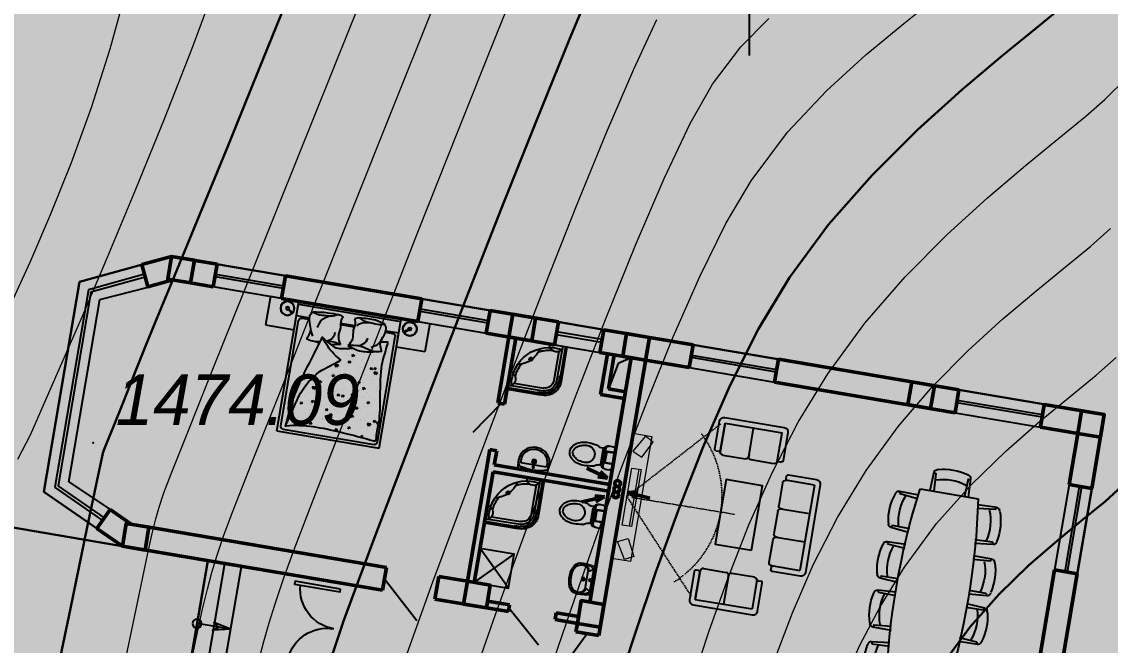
# Model space of a CAD drawing. Header units: millimetres. Extents: x 474337 to 1180020, y 4124662 to 4776603.
# Drawn here: x 761680 to 780549, y 4381805 to 4392623 of the extents above; entities that cross this region are included whole.
import ezdxf

# ---------------------------------------------------------------- set-up
doc = ezdxf.new("R2010")
doc.units = ezdxf.units.MM
doc.header["$PDMODE"] = 32
doc.header["$PDSIZE"] = 0.33
doc.linetypes.add('ACAD_ISO07W100', pattern=[3, 0, -3])
for name, color, linetype in [('(001) Сетка', 92, 'Continuous'), ('(004) Точки рельефа', 7, 'Continuous'), ('(031) Горизонтали', 42, 'Continuous'), ('STENI', 7, 'Continuous')]:
    doc.layers.add(name, color=color, linetype=linetype)
doc.layers.add('(032) Горизонтали утолщенные', color=32, linetype='Continuous', lineweight=30)
doc.styles.add('D-431', font='')
doc.styles.get('D-431').set_extended_font_data('D431', italic=True)

# ---------------------------------------------------------------- blocks, each defined once
blk = doc.blocks.new('Setka')
at = {"layer": '(001) Сетка'}
for p, q in [((0, 1.5), (0, -1.5)), ((-1.5, 0), (1.5, 0))]:
    blk.add_line(p, q, dxfattribs=at)
blk = doc.blocks.new('FJGHJ')
at = {"linetype": 'ByBlock'}
for p, q in [((-325939, -483028), (-325962, -483035)), ((-325422, -483012), (-325399, -483018)), ((-325078, -483012), (-325101, -483018)), ((-324560, -483028), (-324538, -483035)), ((-326898, -483154), (-326889, -483489)), ((-326860, -483168), (-326897, -483171)), ((-326839, -483092), (-326861, -483100)), ((-326859, -483169), (-326823, -483482)), ((-326323, -483056), (-326299, -483061)), ((-326292, -483130), (-326285, -483434)), ((-326291, -483128), (-326254, -483126)), ((-326256, -483109), (-326219, -483429)), ((-326000, -483088), (-326005, -483415)), ((-325964, -483103), (-326001, -483104)), ((-325962, -483104), (-325939, -483411)), ((-325395, -483087), (-325399, -483387)), ((-325393, -483086), (-325356, -483085)), ((-325357, -483068), (-325334, -483385)), ((-325143, -483068), (-325166, -483385)), ((-325107, -483086), (-325144, -483085)), ((-325105, -483087), (-325101, -483387)), ((-324538, -483104), (-324561, -483411)), ((-324536, -483103), (-324499, -483104)), ((-324499, -483088), (-324495, -483415)), ((-324244, -483109), (-324281, -483429)), ((-324209, -483128), (-324246, -483126)), ((-324208, -483130), (-324215, -483434)), ((-324177, -483056), (-324201, -483061)), ((-323641, -483169), (-323677, -483482)), ((-323661, -483092), (-323639, -483100)), ((-323640, -483168), (-323603, -483171)), ((-323602, -483154), (-323611, -483489)), ((-326994, -483500), (-326994, -484519)), ((-323506, -483500), (-323506, -484519)), ((-327378, -483751), (-327371, -483728)), ((-327320, -483688), (-326994, -483673)), ((-327303, -483724), (-327303, -483687)), ((-327302, -483726), (-326994, -483739)), ((-323280, -483688), (-323506, -483673)), ((-323298, -483726), (-323506, -483739)), ((-323297, -483724), (-323297, -483687)), ((-323222, -483751), (-323229, -483728)), ((-327378, -484268), (-327371, -484291)), ((-327320, -484331), (-326994, -484346)), ((-327303, -484295), (-327303, -484328)), ((-327302, -484293), (-326994, -484280)), ((-323298, -484293), (-323506, -484280)), ((-323280, -484331), (-323506, -484346)), ((-323297, -484295), (-323297, -484328)), ((-323222, -484268), (-323229, -484291)), ((-326898, -484865), (-326889, -484530)), ((-326859, -484850), (-326823, -484537)), ((-323641, -484850), (-323677, -484537)), ((-323602, -484865), (-323611, -484530)), ((-326292, -484889), (-326285, -484585)), ((-326256, -484910), (-326219, -484590)), ((-326000, -484931), (-326005, -484604)), ((-325962, -484914), (-325939, -484608)), ((-325395, -484932), (-325399, -484632)), ((-325357, -484951), (-325334, -484634)), ((-325143, -484951), (-325166, -484634)), ((-325105, -484932), (-325101, -484632)), ((-324538, -484914), (-324561, -484608)), ((-324499, -484931), (-324495, -484604)), ((-324244, -484910), (-324281, -484590)), ((-324208, -484889), (-324215, -484585)), ((-326860, -484851), (-326897, -484848)), ((-326839, -484927), (-326861, -484919)), ((-326291, -484891), (-326254, -484893)), ((-325964, -484916), (-326002, -484915)), ((-324536, -484916), (-324499, -484915)), ((-324209, -484891), (-324246, -484893)), ((-323661, -484927), (-323639, -484919)), ((-323640, -484851), (-323601, -484848)), ((-326323, -484963), (-326299, -484958)), ((-325939, -484991), (-325962, -484984)), ((-325422, -485007), (-325399, -485001)), ((-325393, -484933), (-325356, -484934)), ((-325107, -484933), (-325144, -484934)), ((-325078, -485007), (-325101, -485001)), ((-324560, -484991), (-324538, -484984)), ((-324177, -484963), (-324201, -484958))]:
    blk.add_line(p, q, dxfattribs=at)
for centre, radius, start, end in [((-326516, -484003), 967, 78.4646, 109.5151), ((-325945, -483088), 55.9, 108.1498, 179.1895), ((-325653, -483951), 967, 76.2046, 107.2551), ((-325413, -483072), 55.9, 4.2702, 75.3099), ((-325087, -483072), 55.9, 104.6901, 175.7298), ((-324847, -483951), 967, 72.7449, 103.7954), ((-324555, -483088), 55.9, 0.8105, 71.8502), ((-323984, -484003), 967, 70.4849, 101.5354), ((-326842, -483152), 55.9, 110.4098, 181.4495), ((-326860, -483169), 1.4, 6.5302, 93.9898), ((-326513, -484053), 841, 75.5711, 112.4086), ((-326311, -483115), 55.9, 6.5302, 77.5699), ((-326291, -483130), 1.4, 93.9898, 181.4495), ((-325963, -483105), 1.4, 4.2702, 91.7299), ((-325651, -484001), 841, 73.3111, 110.1486), ((-325393, -483087), 1.4, 91.7299, 179.1895), ((-325107, -483087), 1.4, 0.8105, 88.2701), ((-324849, -484001), 841, 69.8514, 106.6889), ((-324536, -483105), 1.4, 88.2701, 175.7298), ((-324189, -483115), 55.9, 102.4301, 173.4698), ((-324209, -483130), 1.4, 358.5505, 86.0102), ((-323987, -484053), 841, 67.5914, 104.4289), ((-323640, -483169), 1.4, 86.0102, 173.4698), ((-323658, -483152), 55.9, 358.5505, 69.5902), ((-325250, -495910), 12532, 82.0013, 97.9987), ((-325250, -495910), 12532, 82.0013, 97.9987), ((-326446, -484009), 967, 164.4748, 195.5252), ((-327317, -483744), 55.9, 92.5404, 163.5801), ((-327302, -483724), 1.4, 180, 267.4596), ((-326396, -484009), 841, 161.5812, 198.4188), ((-324204, -484009), 841, 341.5812, 18.4188), ((-323298, -483724), 1.4, 272.5404, 0), ((-323283, -483744), 55.9, 16.4199, 87.4596), ((-324154, -484009), 967, 344.4748, 15.5252), ((-327317, -484275), 55.9, 196.4199, 267.4596), ((-327302, -484295), 1.4, 92.5404, 180), ((-323298, -484295), 1.4, 0, 87.4596), ((-323283, -484275), 55.9, 272.5404, 343.5801), ((-325250, -472109), 12532, 262.0013, 277.9987), ((-326842, -484866), 55.9, 178.5505, 249.5902), ((-326860, -484849), 1.4, 266.0102, 353.4698), ((-326516, -484016), 967, 250.4849, 281.5354), ((-326513, -483966), 841, 247.5914, 284.4289), ((-326311, -484903), 55.9, 282.4301, 353.4698), ((-326291, -484889), 1.4, 178.5505, 266.0102), ((-325963, -484914), 1.4, 268.2701, 355.7298), ((-325651, -484018), 841, 249.8514, 286.6889), ((-324849, -484018), 841, 253.3111, 290.1486), ((-324536, -484914), 1.4, 184.2702, 271.7299), ((-324189, -484903), 55.9, 186.5302, 257.5699), ((-324209, -484889), 1.4, 273.9898, 1.4495), ((-323987, -483966), 841, 255.5711, 292.4086), ((-323984, -484016), 967, 258.4646, 289.5151), ((-323640, -484849), 1.4, 186.5302, 273.9898), ((-323658, -484866), 55.9, 290.4098, 1.4495), ((-325945, -484931), 55.9, 180.8105, 251.8502), ((-325662, -484068), 967, 252.7449, 283.7954), ((-325413, -484947), 55.9, 284.6901, 355.7298), ((-325393, -484932), 1.4, 180.8105, 268.2701), ((-325087, -484947), 55.9, 184.2702, 255.3099), ((-325107, -484932), 1.4, 271.7299, 359.1895), ((-324847, -484068), 967, 256.2046, 287.2551), ((-324555, -484931), 55.9, 288.1498, 359.1895)]:
    blk.add_arc(centre, radius, start, end, dxfattribs=at)
blk = doc.blocks.new('Ðàêîâèíà')
for p, q in [((0.89, 10.75), (0.75, 9.06)), ((6, 10.75), (0.89, 10.75)), ((5.69, 9.63), (1.2, 9.63)), ((3.6, 10), (3.3, 10)), ((3.45, 10.75), (3.45, 10.53)), ((3.45, 10.15), (3.45, 9.85)), ((3.45, 9.44), (3.45, 8.69)), ((6, 10.75), (6.15, 9.06)), ((3.82, 9.06), (3.07, 9.06)), ((3.45, 6.77), (3.45, 6.55))]:
    blk.add_line(p, q)
for centre, radius in [((3.45, 9.06), 0.375), ((3.45, 10), 0.15), ((3.45, 9.06), 0.225)]:
    blk.add_circle(centre, radius)
for centre, radius, start, end in [((1.57, 9.55), 0.75, 104.142, 162.4105), ((3.45, 2.11), 8.42, 75.858, 104.142), ((5.32, 9.55), 0.75, 17.5895, 75.858)]:
    blk.add_arc(centre, radius, start, end)
at = {"extrusion": (0, 0, -1)}
for major_axis, ratio, start_param, end_param in [((-2.7, 0), 0.930556, 2.854727, 6.570051), ((-2.32, 0), 0.919354, 2.875298, 6.54948)]:
    blk.add_ellipse((3.45, 9.06), major_axis=major_axis, ratio=ratio, start_param=start_param, end_param=end_param, dxfattribs=at)
blk = doc.blocks.new('UM')
at = {"xscale": -1, "rotation": 270}
blk.add_blockref('Ðàêîâèíà', (517.48, 444.59), dxfattribs=at)
blk = doc.blocks.new('Rrovat_TOP_1')
for p, q in [((900, 0), (-900, 0)), ((900, -2280), (900, 0)), ((-900, -2280), (-900, 0)), ((900, -50), (-900, -50)), ((-674, -250), (-900, -250)), ((-850, -2180), (-850, -327)), ((-670, -277), (-800, -277)), ((125, -250), (-125, -250)), ((121, -277), (-121, -277)), ((800, -277), (670, -277)), ((900, -250), (674, -250)), ((850, -2180), (850, -327)), ((-696, -638), (-696, -638)), ((-494, -709), (-494, -709)), ((-403, -687), (-403, -687)), ((-258, -724), (-258, -724)), ((-66, -731), (-66, -731)), ((23, -737), (23, -737)), ((132, -733), (132, -733)), ((-668, -762), (-668, -762)), ((-651, -917), (-651, -917)), ((-617, -926), (-579, -923)), ((-617, -926), (-597, -949)), ((-608, -779), (-608, -779)), ((-597, -949), (-579, -923)), ((-576, -875), (-576, -875)), ((-546, -929), (-512, -944)), ((-546, -929), (-541, -959)), ((-527, -802), (-527, -802)), ((-512, -838), (-512, -838)), ((-370, -788), (-370, -788)), ((-340, -827), (-340, -827)), ((-199, -756), (-164, -771)), ((-199, -756), (-193, -785)), ((-193, -785), (-164, -771)), ((-190, -846), (-190, -846)), ((-161, -886), (-123, -883)), ((-161, -886), (-142, -910)), ((-142, -910), (-123, -883)), ((-104, -780), (-104, -780)), ((-75, -924), (-75, -924)), ((105, -762), (105, -762)), ((-648, -993), (-591, -992)), ((-648, -993), (-621, -1030)), ((-621, -1030), (-591, -992)), ((-597, -1042), (-597, -1042)), ((-556, -1119), (-556, -1119)), ((-541, -959), (-512, -944)), ((-484, -962), (-484, -962)), ((-437, -1077), (-437, -1077)), ((-363, -953), (-363, -953)), ((-328, -1038), (-328, -1038)), ((-319, -1072), (-319, -1072)), ((-314, -961), (-314, -961)), ((-129, -1115), (-94, -1130)), ((-129, -1115), (-123, -1144)), ((-124, -962), (-124, -962)), ((-123, -1144), (-94, -1130)), ((-117, -1126), (-117, -1126)), ((-104, -1120), (-104, -1120)), ((-83, -1024), (-83, -1024)), ((19, -1102), (19, -1102)), ((20, -1005), (20, -1005)), ((38, -979), (95, -978)), ((38, -979), (65, -1016)), ((65, -1016), (95, -978)), ((109, -1124), (109, -1124)), ((-690, -1244), (-690, -1244)), ((-685, -1307), (-685, -1307)), ((-582, -1149), (-582, -1149)), ((-561, -1192), (-561, -1192)), ((-477, -1288), (-442, -1303)), ((-477, -1288), (-471, -1318)), ((-471, -1318), (-442, -1303)), ((-454, -1197), (-454, -1197)), ((-382, -1206), (-344, -1203)), ((-382, -1206), (-362, -1230)), ((-362, -1230), (-344, -1203)), ((-351, -1216), (-351, -1216)), ((-301, -1162), (-301, -1162)), ((-300, -1315), (-300, -1315)), ((-228, -1236), (-228, -1236)), ((-218, -1150), (-218, -1150)), ((-145, -1238), (-145, -1238)), ((-64, -1268), (-64, -1268)), ((74, -1166), (112, -1163)), ((74, -1166), (93, -1190)), ((93, -1190), (112, -1163)), ((101, -1279), (101, -1279)), ((121, -1135), (121, -1135)), ((128, -1300), (128, -1300)), ((172, -1221), (172, -1221)), ((225, -1164), (225, -1164)), ((289, -1301), (324, -1316)), ((289, -1301), (295, -1330)), ((295, -1330), (324, -1316)), ((366, -1309), (366, -1309)), ((-652, -1462), (-652, -1462)), ((-580, -1415), (-580, -1415)), ((-536, -1362), (-536, -1362)), ((-476, -1466), (-476, -1466)), ((-399, -1349), (-399, -1349)), ((-352, -1351), (-352, -1351)), ((-324, -1436), (-267, -1435)), ((-324, -1436), (-297, -1473)), ((-297, -1473), (-267, -1435)), ((-147, -1486), (-109, -1483)), ((-147, -1486), (-127, -1510)), ((-147, -1509), (-147, -1509)), ((-127, -1510), (-109, -1483)), ((-117, -1362), (-117, -1362)), ((-106, -1389), (-106, -1389)), ((-59, -1474), (-24, -1489)), ((-59, -1474), (-53, -1504)), ((-53, -1504), (-24, -1489)), ((-23, -1394), (-23, -1394)), ((39, -1437), (39, -1437)), ((193, -1465), (193, -1465)), ((293, -1324), (293, -1324)), ((309, -1447), (347, -1443)), ((309, -1447), (329, -1470)), ((314, -1439), (314, -1439)), ((328, -1470), (347, -1443)), ((361, -1422), (419, -1421)), ((361, -1422), (388, -1459)), ((374, -1474), (374, -1474)), ((388, -1459), (419, -1421)), ((429, -1418), (429, -1418)), ((438, -1323), (438, -1323)), ((531, -1496), (531, -1496)), ((-752, -1653), (-752, -1653)), ((-724, -1697), (-724, -1697)), ((-625, -1586), (-625, -1586)), ((-602, -1526), (-564, -1523)), ((-602, -1526), (-582, -1550)), ((-600, -1581), (-600, -1581)), ((-582, -1550), (-564, -1523)), ((-573, -1580), (-573, -1580)), ((-516, -1606), (-516, -1606)), ((-469, -1662), (-469, -1662)), ((-414, -1684), (-414, -1684)), ((-407, -1647), (-372, -1662)), ((-407, -1647), (-401, -1677)), ((-401, -1677), (-372, -1662)), ((-335, -1589), (-335, -1589)), ((-279, -1559), (-279, -1559)), ((-271, -1625), (-271, -1625)), ((-215, -1549), (-215, -1549)), ((-178, -1637), (-178, -1637)), ((-43, -1512), (-43, -1512)), ((59, -1590), (59, -1590)), ((66, -1669), (66, -1669)), ((67, -1561), (67, -1561)), ((140, -1563), (140, -1563)), ((190, -1554), (190, -1554)), ((223, -1637), (223, -1637)), ((295, -1543), (295, -1543)), ((359, -1660), (394, -1675)), ((359, -1660), (365, -1689)), ((365, -1689), (394, -1675)), ((449, -1661), (449, -1661)), ((476, -1524), (476, -1524)), ((524, -1598), (524, -1598)), ((619, -1647), (619, -1647)), ((-814, -1857), (-803, -1870)), ((-813, -1846), (-784, -1843)), ((-803, -1870), (-784, -1843)), ((-755, -1820), (-720, -1835)), ((-755, -1820), (-749, -1850)), ((-749, -1850), (-720, -1835)), ((-723, -1773), (-723, -1773)), ((-650, -1732), (-650, -1732)), ((-562, -1843), (-562, -1843)), ((-519, -1855), (-519, -1855)), ((-496, -1850), (-496, -1850)), ((-441, -1786), (-441, -1786)), ((-395, -1740), (-395, -1740)), ((-367, -1807), (-329, -1803)), ((-367, -1807), (-347, -1830)), ((-347, -1830), (-329, -1803)), ((-328, -1754), (-328, -1754)), ((-285, -1862), (-285, -1862)), ((-260, -1803), (-260, -1803)), ((-89, -1762), (-89, -1762)), ((-58, -1784), (-58, -1784)), ((-31, -1748), (-31, -1748)), ((-24, -1755), (-24, -1755)), ((0, -1879), (57, -1878)), ((0, -1879), (27, -1916)), ((11, -1833), (46, -1848)), ((11, -1833), (17, -1863)), ((17, -1863), (46, -1848)), ((27, -1916), (57, -1878)), ((89, -1767), (127, -1763)), ((89, -1767), (108, -1790)), ((108, -1790), (126, -1763)), ((213, -1708), (213, -1708)), ((250, -1761), (250, -1761)), ((276, -1828), (276, -1828)), ((385, -1736), (385, -1736)), ((400, -1713), (400, -1713)), ((406, -1837), (406, -1837)), ((544, -1727), (582, -1724)), ((544, -1727), (564, -1750)), ((564, -1750), (582, -1723)), ((604, -1871), (604, -1871)), ((685, -1865), (689, -1865)), ((685, -1865), (691, -1873)), ((-791, -2043), (-791, -2043)), ((-732, -1897), (-732, -1897)), ((-686, -1893), (-629, -1892)), ((-686, -1893), (-659, -1930)), ((-659, -1930), (-629, -1892)), ((-643, -1970), (-643, -1970)), ((-539, -1973), (-539, -1973)), ((-337, -2006), (-302, -2021)), ((-337, -2006), (-331, -2036)), ((-331, -2036), (-302, -2021)), ((-316, -2017), (-316, -2017)), ((-306, -2015), (-306, -2015)), ((-257, -1986), (-257, -1986)), ((-239, -2047), (-239, -2047)), ((-182, -1899), (-182, -1899)), ((-101, -2062), (-101, -2062)), ((-82, -1927), (-82, -1927)), ((-3, -1999), (-3, -1999)), ((28, -2059), (28, -2059)), ((152, -1943), (152, -1943)), ((152, -1948), (152, -1948)), ((156, -1936), (156, -1936)), ((233, -1952), (233, -1952)), ((324, -2047), (362, -2044)), ((324, -2047), (343, -2070)), ((335, -2030), (335, -2030)), ((343, -2070), (362, -2044)), ((429, -2019), (463, -2034)), ((429, -2019), (434, -2049)), ((434, -1961), (434, -1961)), ((434, -2049), (463, -2034)), ((469, -1905), (469, -1905)), ((480, -1987), (480, -1987)), ((571, -1983), (571, -1983)), ((590, -2037), (590, -2037)), ((631, -1910), (631, -1910)), ((800, -2230), (-800, -2230)), ((-792, -2087), (-792, -2087)), ((-767, -2085), (-767, -2085)), ((-712, -2141), (-712, -2141)), ((-587, -2127), (-549, -2123)), ((-587, -2127), (-568, -2150)), ((-568, -2150), (-549, -2123)), ((-475, -2094), (-475, -2094)), ((-430, -2130), (-430, -2130)), ((-132, -2087), (-94, -2083)), ((-132, -2087), (-112, -2110)), ((-112, -2110), (-94, -2083)), ((99, -2078), (99, -2078)), ((163, -2101), (163, -2101)), ((356, -2102), (356, -2102)), ((401, -2109), (401, -2109)), ((725, -2101), (725, -2101)), ((900, -2280), (-900, -2280))]:
    blk.add_line(p, q)
for centre, radius, start, end in [((-352, -410), 250, 40.1552, 91.8905), ((239, -413), 267, 4.1611, 82.3438), ((-800, -327), 50, 90, 180), ((800, -327), 50, 0, 90), ((-362, -324), 276, 196.1016, 246.9049), ((-201, -415), 178, 185.3037, 272.1083), ((349, -449), 153, 172.3063, 256.9792), ((239, -328), 393, 324.7782, 346.1183), ((-800, -2180), 50, 180, 270), ((800, -2180), 50, 270, 0)]:
    blk.add_arc(centre, radius, start, end)
for points in [[(-664, -615), (-615, -498), (-638, -368), (-672, -218), (-633, -140)], [(-633, -140), (-463, -101), (-192, -111)], [(-633, -140), (-545, -166), (-395, -161), (-250, -140), (-188, -110), (-100, -140)], [(-100, -140), (-124, -197), (-113, -334), (-124, -488), (-67, -615)], [(100, -140), (124, -197), (113, -334), (124, -488), (67, -615)], [(633, -140), (545, -166), (395, -161), (250, -140), (188, -110), (100, -140)], [(633, -140), (376, -110), (175, -109)], [(664, -615), (615, -498), (638, -368), (672, -218), (633, -140)], [(397, -539), (509, -901), (721, -1709), (768, -2165)], [(-664, -615), (-558, -638), (-269, -592), (-67, -615)], [(-67, -615), (-281, -669), (-545, -639)]]:
    blk.add_spline(points, degree=3)
for points, knots in [([(-615, -459), (-646, -450), (-685, -441), (-739, -435), (-719, -648), (-669, -891), (-776, -1446), (-825, -1838), (-805, -2042), (-817, -2172), (-795, -2174), (-786, -2175)], [3985.05903, 3985.05903, 3985.05903, 3985.05903, 4080.88352, 4095.097586, 4129.948642, 4553.773643, 5047.299708, 5447.379817, 5706.978712, 5742.134282, 5766.267478, 5766.267478, 5766.267478, 5766.267478]), ([(-786, -2175), (-595, -2155), (-155, -2108), (473, -2088), (773, -2175), (707, -1976), (640, -1553), (321, -1066), (198, -1046), (16, -881), (159, -798), (265, -707), (346, -611), (402, -537), (176, -699), (51, -691), (-88, -664), (-158, -644)], [5766.267478, 5766.267478, 5766.267478, 5766.267478, 6326.544882, 7063.125625, 7075.853468, 7104.137891, 7482.255608, 7822.118426, 8365.070605, 8376.683952, 8384.467459, 8620.875161, 8806.816714, 8824.217175, 8839.174614, 9041.086843, 9254.378307, 9254.378307, 9254.378307, 9254.378307]), ([(314, -598), (299, -595), (217, -584), (134, -601), (67, -615)], [355.798164, 355.798164, 355.798164, 355.798164, 402.016842, 604.685285, 604.685285, 604.685285, 604.685285]), ([(664, -615), (629, -625), (549, -648), (468, -633), (422, -622)], [0, 0, 0, 0, 109.214696, 246.634525, 246.634525, 246.634525, 246.634525])]:
    blk.add_open_spline(points, degree=3, knots=knots)
for points in [[(67, -615), (121, -628), (174, -641), (228, -649)], [(431, -651), (471, -648), (510, -643), (549, -639)]]:
    blk.add_open_spline(points, degree=3)
blk = doc.blocks.new('rererer')
for p, q in [((94227, 365712), (94227, 366212)), ((94227, 366212), (94727, 366212)), ((94727, 366212), (94727, 365712)), ((94393, 365872), (94441, 365782)), ((94461, 365797), (94393, 365872)), ((94727, 365712), (94227, 365712))]:
    blk.add_line(p, q)
for radius in [123, 117, 27, 21.3, 10]:
    blk.add_circle((94378, 365888), radius)
blk = doc.blocks.new('UM_8')
for p, q in [((244, 0), (-244, 0)), ((-182, -45), (-146, -110)), ((175, -30), (-175, -30)), ((142, -120), (-132, -120)), ((35, -180), (-35, -180)), ((27, -61), (-27, -61)), ((0, -88), (0, -34)), ((0, -145), (0, -215)), ((182, -45), (146, -110))]:
    blk.add_line(p, q)
for centre, radius in [((0, -180), 27), ((0, -61), 17), ((0, -180), 17)]:
    blk.add_circle(centre, radius)
for centre, radius, start, end in [((-244, 0), 0.5, 90, 167.3206), ((244, 0), 0.5, 12.6794, 90), ((894, -257), 1167, 167.3206, 178.6525), ((68, -206), 330, 154.5977, 180.3349), ((-104, -233), 138, 141.0504, 245.2718), ((-175, -90), 60, 90, 154.5977), ((-104, -233), 148, 141.0504, 147.7493), ((-139, -232), 123, 98.7111, 129.9424), ((-139, -232), 113, 86.1548, 129.9424), ((139, -232), 113, 50.0576, 93.8452), ((139, -232), 123, 50.0576, 81.2889), ((104, -233), 138, 294.7282, 38.9496), ((175, -90), 60, 25.4023, 90), ((104, -233), 148, 32.2507, 38.9496), ((-68, -206), 330, 359.6651, 25.4023), ((-894, -257), 1167, 1.3475, 12.6794), ((-104, -234), 169, 178.312, 234.1043), ((-273, -229), 0.5, 358.312, 358.6525), ((-27, -71), 347, 239.6448, 267.5368), ((-27, -71), 317, 244.8898, 267.5368), ((27, -71), 317, 272.4632, 300.3552), ((27, -71), 347, 272.4632, 300.3552), ((104, -234), 169, 305.8957, 1.688), ((273, -229), 0.5, 181.3475, 181.688), ((0, 80), 500, 265.1692, 274.8308), ((0, 80), 470, 265.1692, 274.8308)]:
    blk.add_arc(centre, radius, start, end)
blk = doc.blocks.new('Kabina_90x90')
for p, q in [((0, 0), (0, 900)), ((0, 900), (587, 900)), ((0, 871), (622, 868)), ((52, 831), (0, 831)), ((61, 823), (621, 820)), ((103, 775), (621, 772)), ((524, 870), (524, 857)), ((524, 857), (622, 857)), ((61, 602), (0, 602)), ((775, 103), (774, 615)), ((823, 61), (822, 615)), ((859, 524), (858, 615)), ((871, 0), (870, 615)), ((900, 0), (900, 576)), ((870, 524), (859, 524)), ((289, 317), (333, 317)), ((317, 344), (317, 333)), ((317, 289), (317, 333)), ((344, 317), (333, 317)), ((0, 0), (900, 0)), ((602, 61), (602, 0)), ((831, 52), (831, 0))]:
    blk.add_line(p, q)
for radius in [1.53638e-11, 1.71773e-11]:
    blk.add_circle((317, 317), radius)
for centre, radius, start, end in [((710, 710), 658, 170.1218, 279.8874), ((54, 825), 6.99, 343.4397, 108.6657), ((-1, 717), 119, 299.8002, 59.0743), ((613, 612), 289, 352.7951, 95.3452), ((614, 613), 159, 359.7202, 88.3907), ((614, 613), 207, 359.7202, 88.3907), ((614, 613), 244, 359.7202, 88.3907), ((614, 613), 255, 359.7202, 88.3907), ((710, 710), 610, 184.9964, 207.5101), ((0, 0), 460, 13.3198, 76.6788), ((317, 317), 27.7, 111.1867, 338.8133), ((317, 317), 16.8, 90.9418, 359.0582), ((317, 317), 27.7, 338.8133, 111.1867), ((317, 317), 16.8, 359.0582, 90.9418), ((710, 710), 610, 242.4884, 264.9996), ((717, -1), 119, 30.9257, 150.1998), ((825, 54), 6.99, 341.3343, 106.5603)]:
    blk.add_arc(centre, radius, start, end)
blk = doc.blocks.new('101')
for p, q in [((520, 0), (-520, 0)), ((-600, -80), (-600, -570)), ((500, -100), (-500, -100)), ((-500, -570), (-500, -100)), ((0, -570), (0, -100)), ((500, -100), (500, -570)), ((500, -570), (500, -100)), ((600, -570), (600, -80)), ((-530, -600), (-570, -600)), ((-500, -600), (-500, -570)), ((-450, -650), (-50, -650)), ((0, -570), (0, -600)), ((0, -600), (0, -570)), ((0, -570), (0, -600)), ((450, -650), (50, -650)), ((500, -570), (500, -600)), ((500, -570), (500, -600)), ((500, -600), (500, -570)), ((500, -570), (500, -600)), ((500, -570), (500, -600)), ((500, -600), (500, -570)), ((500, -570), (500, -600)), ((530, -600), (570, -600))]:
    blk.add_line(p, q)
for centre, radius, start, end in [((-520, -80), 80, 90, 180), ((520, -80), 80, 0, 90), ((-570, -570), 30, 180, 270), ((-530, -570), 30, 270, 0), ((-450, -600), 50, 180, 270), ((-50, -600), 50, 270, 0), ((50, -600), 50, 180, 270), ((450, -600), 50, 270, 0), ((530, -570), 30, 180, 270), ((570, -570), 30, 270, 0)]:
    blk.add_arc(centre, radius, start, end)
blk = doc.blocks.new('Divan_TOP_8')
for p, q in [((770, 0), (-770, 0)), ((-850, -80), (-850, -570)), ((750, -100), (-750, -100)), ((-750, -570), (-750, -100)), ((-250, -570), (-250, -100)), ((250, -570), (250, -100)), ((750, -100), (750, -570)), ((850, -570), (850, -80)), ((-780, -600), (-820, -600)), ((-750, -600), (-750, -570)), ((-700, -650), (-300, -650)), ((-250, -570), (-250, -600)), ((-250, -600), (-250, -570)), ((-250, -570), (-250, -600)), ((200, -650), (-200, -650)), ((250, -570), (250, -600)), ((250, -600), (250, -570)), ((250, -570), (250, -600)), ((250, -570), (250, -600)), ((250, -600), (250, -570)), ((250, -570), (250, -600)), ((700, -650), (300, -650)), ((750, -570), (750, -600)), ((780, -600), (820, -600))]:
    blk.add_line(p, q)
for centre, radius, start, end in [((-770, -80), 80, 90, 180), ((770, -80), 80, 0, 90), ((-820, -570), 30, 180, 270), ((-780, -570), 30, 270, 0), ((-700, -600), 50, 180, 270), ((-300, -600), 50, 270, 0), ((-200, -600), 50, 180, 270), ((200, -600), 50, 270, 0), ((300, -600), 50, 180, 270), ((700, -600), 50, 270, 0), ((780, -570), 30, 180, 270), ((820, -570), 30, 270, 0)]:
    blk.add_arc(centre, radius, start, end)
blk = doc.blocks.new('fjfj')
at = {"color": 0, "linetype": 'ACAD_ISO07W100', "lineweight": 13, "ltscale": 10}
for p, q in [((-79, -2), (-1486, 1534)), ((-179, -2), (-1985, -12)), ((-79, -2), (-1486, -1537))]:
    blk.add_line(p, q, dxfattribs=at)
at = {"color": 0, "linetype": 'ByBlock', "lineweight": 13}
for points in [[(-219, 1086), (-48, 796), (-221, 716), (-372, 1006)], [(0, 1101), (0, -1101), (-331, -1101), (-331, 1101)], [(-79, 500), (-79, -503), (-247, -503), (-247, 500)], [(-210, 500), (-210, -503), (-247, -503), (-247, 500)], [(-219, -1086), (-48, -796), (-221, -716), (-372, -1006)]]:
    blk.add_lwpolyline(points, close=True, dxfattribs=at)
at = {"color": 0, "linetype": 'ACAD_ISO07W100', "lineweight": 13, "ltscale": 10}
blk.add_arc((52, -2), 1776, 132.0748, 227.9252, dxfattribs=at)
blk = doc.blocks.new('Óíèòàç')
at = {"color": 7}
for p, q in [((-0.86, 3.43), (-0.6, 2.99)), ((2.55, 1.91), (-0.49, 1.91)), ((-0.48, 2.02), (-0.48, 2.53)), ((2.26, 2.12), (-0.2, 2.12)), ((2.54, 2.02), (2.54, 2.53)), ((2.92, 3.43), (2.66, 2.99)), ((-1, 1.29), (-1, 0.46)), ((2.6, 1.75), (-0.54, 1.75)), ((2.6, 1.66), (-0.54, 1.66)), ((0, 0), (0, 1.3)), ((0.06, 0.16), (0.06, 1.3)), ((0.11, 0.22), (0.11, 1.3)), ((1.83, 1.53), (0.23, 1.53)), ((1.83, 1.47), (0.23, 1.47)), ((1.83, 1.41), (0.23, 1.41)), ((1.95, 0.22), (1.95, 1.3)), ((2, 0.16), (2, 1.3)), ((2.06, 0), (2.06, 1.3)), ((3.06, 1.29), (3.06, 0.46))]:
    blk.add_line(p, q, dxfattribs=at)
blk.add_line((-0.54, 0), (2.6, 0))
for points in [[(3.06, 4.92, 0.071629), (2.9, 6.06, 0.083035), (2.47, 6.95, 0.106719), (1.77, 7.59, 0.132804), (1.03, 7.78, 0.132804)], [(1.03, 7.24, 0.132804), (0.57, 7.12, 0.106719), (0.04, 6.63, 0.083035), (-0.32, 5.9, 0.071629), (-0.46, 4.92, 0.071629)], [(2.52, 4.92, 0.071629), (2.38, 5.9, 0.083035), (2.02, 6.63, 0.106719), (1.49, 7.12, 0.132804), (1.03, 7.24, 0.132804)]]:
    blk.add_lwpolyline(points, format="xyb", dxfattribs=at)
for centre, radius, start, end in [((1.42, 5.65), 2.24, 120.2593, 144.6252), ((1.03, 6.32), 1.47, 90, 120.2593), ((3.02, 4.92), 4.02, 163.6118, 180), ((2.04, 5.21), 3, 144.6252, 163.6118), ((8.02, 5.05), 9.02, 180.7773, 190.282), ((1.03, 4.92), 1.49, 180, 0), ((-5.96, 5.05), 9.02, 349.718, 359.2227), ((-0.49, 1.45), 0.458, 90, 180), ((-1.39, 2.53), 0.916, 0, 29.8137), ((-0.2, 1.66), 0.458, 90, 148.4022), ((2.26, 1.66), 0.458, 31.5978, 90), ((3.46, 2.53), 0.916, 150.1863, 180), ((2.55, 1.45), 0.458, 0, 90), ((-0.54, 1.29), 0.458, 90, 180), ((-0.54, 1.2), 0.458, 90, 180), ((-0.54, 0.46), 0.458, 180, 270), ((0.23, 1.3), 0.229, 90, 180), ((0.23, 1.3), 0.172, 90, 180), ((0.23, 1.3), 0.114, 90, 180), ((1.83, 1.3), 0.229, 0, 90), ((1.83, 1.3), 0.172, 0, 90), ((1.83, 1.3), 0.114, 0, 90), ((2.6, 1.29), 0.458, 0, 90), ((2.6, 1.2), 0.458, 0, 90), ((2.6, 0.46), 0.458, 270, 0)]:
    blk.add_arc(centre, radius, start, end, dxfattribs=at)
blk = doc.blocks.new('UN')
at = {"rotation": 90}
blk.add_blockref('Óíèòàç', (490.3, 410.75), dxfattribs=at)
blk = doc.blocks.new('io87po8otjtrio')
h = blk.add_hatch(color=256)
h.dxf.hatch_style = 1
h.paths.add_polyline_path([(5653094.9, 904673.9), (5653428.7, 904894.3), (5653208.3, 905228.1), (5652874.5, 905007.7)])
h = blk.add_hatch(color=256)
h.dxf.hatch_style = 1
h.paths.add_polyline_path([(5649172.6, 902084.4), (5649506.4, 902304.8), (5649286, 902638.6), (5648952.2, 902418.3)])
h = blk.add_hatch(color=256)
h.dxf.hatch_style = 1
h.paths.add_polyline_path([(5656400.6, 899666.7), (5656734.4, 899887.1), (5656514, 900220.9), (5656180.2, 900000.5)])
h = blk.add_hatch(color=256)
h.dxf.hatch_style = 1
h.paths.add_polyline_path([(5657502.5, 897997.7), (5657836.3, 898218), (5657615.9, 898551.9), (5657282.1, 898331.5)])
h = blk.add_hatch(color=256)
h.dxf.hatch_style = 1
h.paths.add_polyline_path([(5652478.3, 897077.2), (5652812.1, 897297.6), (5652591.7, 897631.4), (5652257.9, 897411.1)])
h = blk.add_hatch(color=256)
h.dxf.hatch_style = 1
h.paths.add_polyline_path([(5653580.2, 895408.2), (5653914, 895628.5), (5653693.6, 895962.4), (5653359.8, 895742)])
h = blk.add_hatch(color=256)
h.dxf.hatch_style = 1
h.paths.add_polyline_path([(5656342.3, 891224.3), (5656676.1, 891444.7), (5656455.8, 891778.5), (5656122, 891558.2)])
h = blk.add_hatch(color=256)
h.dxf.hatch_style = 1
h.paths.add_polyline_path([(5657987.8, 888731.9), (5658321.7, 888952.3), (5658101.3, 889286.1), (5657767.5, 889065.7)])
at = {"color": 7}
for p, q in [((5651795.5, 906092.4), (5648712.5, 904057)), ((5651795.5, 906092.4), (5652751.2, 905507.8)), ((5648900.2, 903971.2), (5651800.6, 905886.1)), ((5648957.4, 903949.1), (5651798.5, 905824.8)), ((5652632.9, 905314.4), (5651798.5, 905824.8)), ((5652660.8, 905359.9), (5651800.6, 905886.1)), ((5651812.8, 905624.5), (5649136, 903857.3)), ((5651812.8, 905624.5), (5652539.7, 905162.1)), ((5655956.7, 905244.9), (5654034.9, 903976.1)), ((5656004.7, 904917), (5654200.2, 903725.7)), ((5656051.5, 904596.9), (5654361.6, 903481.2)), ((5655285.9, 904091.4), (5654959.2, 904586.3)), ((5648712.5, 904057), (5648874.6, 902948.5)), ((5649046.1, 902973.6), (5648900.2, 903971.2)), ((5649098.9, 902981.3), (5648957.4, 903949.1)), ((5649136, 903857.3), (5649275.6, 903007.1)), ((5655688.6, 897099.7), (5655688.6, 897099.7)), ((5653285.5, 896172.2), (5652844.7, 896839.8)), ((5653327.2, 896199.8), (5652886.4, 896867.4)), ((5653032.5, 896963.8), (5653472.1, 896298)), ((5653139.4, 896075.8), (5652698.7, 896743.4))]:
    blk.add_line(p, q, dxfattribs=at)
at = {"color": 7, "lineweight": 50}
for p, q in [((5652751.2, 905507.8), (5652542.5, 905166.5)), ((5653208.3, 905228.1), (5652751.2, 905507.8)), ((5652923.6, 904933.4), (5652542.5, 905166.5)), ((5653208.3, 905228.1), (5655729.5, 901409.3)), ((5653019, 904788.9), (5655395.7, 901188.9)), ((5648874.6, 902948.5), (5649270.4, 903006.4)), ((5648952.2, 902418.3), (5648874.6, 902948.5)), ((5649335.1, 902564.3), (5649270.4, 903006.4)), ((5648952.2, 902418.3), (5649393, 901750.6)), ((5649430.5, 902419.8), (5649726.8, 901970.9)), ((5649393, 901750.6), (5649726.8, 901970.9)), ((5655729.5, 901409.3), (5655395.7, 901188.9)), ((5650054.1, 900749.1), (5650388, 900969.5)), ((5650388, 900969.5), (5651710.2, 898966.7)), ((5650054.1, 900749.1), (5651376.4, 898746.3)), ((5656236.4, 900641.5), (5655902.5, 900421.1)), ((5656236.4, 900641.5), (5656948.3, 899563.1)), ((5655902.5, 900421.1), (5656180.2, 900000.5)), ((5654244.3, 898722.5), (5656180.2, 900000.5)), ((5654619, 898826), (5656246.3, 899900.4)), ((5656634.3, 899821), (5656848.2, 899497)), ((5656948.3, 899563.1), (5656848.2, 899497)), ((5651376.4, 898746.3), (5651710.2, 898966.7)), ((5654310.4, 898622.3), (5654518.8, 898759.9)), ((5655637.3, 897065.8), (5654518.8, 898759.9)), ((5655737.4, 897131.9), (5654619, 898826)), ((5657400.1, 898878.8), (5657300, 898812.6)), ((5657300, 898812.6), (5657515.8, 898485.7)), ((5657400.1, 898878.8), (5657615.9, 898551.9)), ((5654310.4, 898622.3), (5654244.3, 898722.5)), ((5657615.9, 898551.9), (5657739.9, 898633.7)), ((5657960.2, 898299.8), (5657739.9, 898633.7)), ((5652591.7, 897631.4), (5653560, 898270.7)), ((5652657.8, 897531.3), (5653626.1, 898170.5)), ((5653626.1, 898170.5), (5653560, 898270.7)), ((5653580.2, 895408.2), (5657960.2, 898299.8)), ((5653776.3, 895837.2), (5657364.8, 898206.3)), ((5652037.5, 897744.9), (5652371.3, 897965.2)), ((5652371.3, 897965.2), (5653032.5, 896963.8)), ((5652037.5, 897744.9), (5652698.7, 896743.4)), ((5653544.9, 896187.7), (5654145.7, 896584.4)), ((5654145.7, 896584.4), (5654377.1, 896233.9)), ((5653473.3, 896296.2), (5654338.2, 894986)), ((5653611, 896087.5), (5654111.7, 896418.1)), ((5654111.7, 896418.1), (5654277, 896167.8)), ((5653139.4, 896075.8), (5654004.4, 894765.7)), ((5654004.4, 894765.7), (5654338.2, 894986)), ((5654830.8, 893513.9), (5655164.6, 893734.2)), ((5655164.6, 893734.2), (5656913.4, 891085.4)), ((5654830.8, 893513.9), (5656579.6, 890865)), ((5660104.2, 890608.4), (5661356, 891434.8)), ((5656579.6, 890865), (5656913.4, 891085.4)), ((5660324.5, 890274.6), (5661576.4, 891101)), ((5660324.5, 890274.6), (5660104.2, 890608.4)), ((5657406, 889613.2), (5657739.8, 889833.6)), ((5657739.8, 889833.6), (5658101.3, 889286.1)), ((5658101.3, 889286.1), (5658852.4, 889781.9)), ((5659072.7, 889448.1), (5658852.4, 889781.9)), ((5657406, 889613.2), (5657987.8, 888731.9)), ((5657987.8, 888731.9), (5659072.7, 889448.1))]:
    blk.add_line(p, q, dxfattribs=at)
for p, q in [((5650388, 900969.5), (5649726.8, 901970.9)), ((5650054.1, 900749.1), (5649393, 901750.6)), ((5649542.1, 901849), (5650203.2, 900847.5)), ((5649575.5, 901871), (5650236.6, 900869.6)), ((5655562.6, 901299.1), (5656448.7, 901076.4)), ((5656898.3, 899530), (5657684.6, 899319.9)), ((5657850, 898466.8), (5658350.1, 899332.7)), ((5651710.2, 898966.7), (5652371.3, 897965.2)), ((5652037.5, 897744.9), (5651376.4, 898746.3)), ((5651525.5, 898844.7), (5652186.6, 897843.3)), ((5651558.8, 898866.8), (5652220, 897865.3)), ((5653593.1, 898220.6), (5653857.2, 898874)), ((5653032.5, 896963.8), (5652812.1, 897297.6)), ((5653775.4, 896081.9), (5654111.7, 896418.1)), ((5653776.3, 895837.2), (5653775.4, 896081.9)), ((5654338.2, 894986), (5655164.6, 893734.2)), ((5654830.8, 893513.9), (5654004.4, 894765.7)), ((5654153.5, 894864.1), (5654979.9, 893612.3)), ((5654186.8, 894886.1), (5655013.3, 893634.3)), ((5656913.4, 891085.4), (5657739.8, 889833.6)), ((5657406, 889613.2), (5656579.6, 890865)), ((5656728.6, 890963.5), (5657555.1, 889711.7)), ((5656762, 890985.5), (5657588.4, 889733.7)), ((5658852.4, 889781.9), (5660104.2, 890608.4)), ((5658952.3, 889630.6), (5660204.1, 890457)), ((5658974.3, 889597.2), (5660226.1, 890423.6)), ((5660324.5, 890274.6), (5659072.7, 889448.1))]:
    blk.add_line(p, q)
at = {"lineweight": 50}
for p, q in [((5655716.9, 897626.7), (5655798.4, 897236.4)), ((5655798.4, 897236.4), (5655815.3, 897406.1)), ((5655216.9, 897312.2), (5655522.5, 897056)), ((5655798.4, 897236.4), (5655714.9, 897385.1)), ((5655522.5, 897056), (5655364.9, 897121.2)), ((5655522.5, 897056), (5655430.8, 897199.8)), ((5653032.5, 896963.8), (5652698.7, 896743.4)), ((5656135.5, 896523.8), (5655889.1, 896837.3)), ((5655889.1, 896837.3), (5655949.3, 896677.8)), ((5655889.1, 896837.3), (5656029.9, 896741.2)), ((5653473.3, 896296.2), (5653139.4, 896075.8))]:
    blk.add_line(p, q, dxfattribs=at)
at = {"color": 7, "lineweight": 50}
for points in [[(5653428.7, 904894.3), (5653094.9, 904673.9), (5652874.5, 905007.7), (5653208.3, 905228.1)], [(5649506.4, 902304.8), (5649172.6, 902084.4), (5648952.2, 902418.3), (5649286, 902638.6)], [(5656734.4, 899887.1), (5656400.6, 899666.7), (5656180.2, 900000.5), (5656514, 900220.9)], [(5657836.3, 898218), (5657502.5, 897997.7), (5657282.1, 898331.5), (5657615.9, 898551.9)], [(5652812.1, 897297.6), (5652478.3, 897077.2), (5652257.9, 897411.1), (5652591.7, 897631.4)], [(5653914, 895628.5), (5653580.2, 895408.2), (5653359.8, 895742), (5653693.6, 895962.4)], [(5656676.1, 891444.7), (5656342.3, 891224.3), (5656122, 891558.2), (5656455.8, 891778.5)], [(5658321.7, 888952.3), (5657987.8, 888731.9), (5657767.5, 889065.7), (5658101.3, 889286.1)]]:
    blk.add_lwpolyline(points, close=True, dxfattribs=at)
for points in [[(5655285.9, 904091.4), (5655175, 904386.4), (5655166.6, 904272.1)], [(5655285.9, 904091.4), (5655058.2, 904309.3), (5655166.6, 904272.1)], [(5656576.9, 899399.7), (5656076.2, 899069.1), (5655745.6, 899569.8), (5656246.3, 899900.4), (5656576.9, 899399.7), (5655745.6, 899569.8), (5656246.3, 899900.4), (5656076.2, 899069.1)], [(5653776.3, 895837.2), (5653611, 896087.5), (5654111.7, 896418.1), (5654277, 896167.8), (5653776.3, 895837.2)]]:
    blk.add_lwpolyline(points)
for points in [[(5655414.7, 902067.6), (5654973.9, 902735.2), (5655015.7, 902762.7), (5655456.4, 902095.1)], [(5657673.1, 895279.9), (5656725.3, 894654.2), (5656373.6, 895187), (5657321.4, 895812.7)]]:
    blk.add_lwpolyline(points, close=True)
at = {"color": 7}
blk.add_circle((5654959.2, 904586.3), 76.6, dxfattribs=at)
at = {"lineweight": 50}
for centre in [(5655761.7, 896988.9), (5655845.2, 897044), (5655678.3, 896933.8)]:
    blk.add_circle(centre, 50, dxfattribs=at)
for centre, start, end in [((5656583.1, 902838.9), 127.52862, 213.43258), ((5655414.7, 902067.6), 33.43258, 119.33653)]:
    blk.add_arc(centre, 700, start, end)
for name, p, rotation in [('Rrovat_TOP_1', (5651052.5, 899963), 123.4325756678505), ('rererer', (5773412.1, 543599.9), 33.43257566785051), ('101', (5655665.4, 894334.7), 123.4325756678505), ('Divan_TOP_8', (5657761.1, 894153.8), 213.4325756678505), ('FJGHJ', (5664380.6, 1475830.5), 33.43257566785051)]:
    blk.add_blockref(name, p, dxfattribs=dict(rotation=rotation))
at = {"xscale": -1}
for name, p, rotation in [('rererer', (5371421.9, 1152496.6), 213.4325756678505), ('fjfj', (5655906.7, 896944.1), 303.4325756678505), ('101', (5658418.2, 896152.1), 303.4325756678505)]:
    blk.add_blockref(name, p, dxfattribs=dict(at, rotation=rotation))
at = {"ltscale": 0.5, "xscale": -100.0000000018626, "yscale": 100.0000000018627, "zscale": 100.0000000003064, "rotation": 213.4325756678505}
blk.add_blockref('UM', (5586121.9, 906486.2), dxfattribs=at)
at = {"lineweight": 5, "ltscale": 50, "rotation": 213.4325756678505}
blk.add_blockref('UM_8', (5657052.6, 898000.2), dxfattribs=at)
at = {"ltscale": 100, "xscale": 100, "yscale": 100, "zscale": 100, "rotation": 303.4325756678505}
for p in [(5594738, 915611.7), (5593881.7, 915046.4)]:
    blk.add_blockref('UN', p, dxfattribs=at)
at = {"layer": 'STENI', "lineweight": 13, "rotation": 303.4325756678506}
for p in [(5654619, 898826), (5652657.8, 897531.3)]:
    blk.add_blockref('Kabina_90x90', p, dxfattribs=at)

msp = doc.modelspace()

# ---------------------------------------------------------------- hatches: boundary and pattern name
at = {"lineweight": 30}
h = msp.add_hatch(color=74, dxfattribs=at)
h.dxf.hatch_style = 1
edge = h.paths.add_edge_path()
edge.add_line((791143, 4380058), (787513, 4392917))
edge.add_arc((793330, 4412799), 20716, 214.9498, 253.6907, ccw=False)
edge.add_line((776351, 4400932), (756617, 4395362))
edge.add_arc((757551, 4392511), 3000, 108.1418, 155.5912)
edge.add_line((754819, 4393751), (752012, 4385461))
edge.add_line((752012, 4385461), (763424, 4383523))
edge.add_line((763424, 4383523), (762064, 4384467))
edge.add_line((762064, 4384467), (762682, 4388109))
edge.add_line((762682, 4388109), (764278, 4388551))
edge.add_line((764278, 4388551), (780447, 4385806))
edge.add_line((780447, 4385806), (779325, 4379201))
edge.add_line((779325, 4379201), (781297, 4378866))
edge.add_line((781297, 4378866), (780184, 4372310))
edge.add_line((780184, 4372310), (779950, 4370930))
edge.add_line((779950, 4370930), (779372, 4367528))
edge.add_line((779372, 4367528), (775034, 4368265))
edge.add_line((775034, 4368265), (775101, 4368659))
edge.add_line((775101, 4368659), (764016, 4370541))
edge.add_line((764016, 4370541), (765040, 4376569))
edge.add_line((765040, 4376569), (763900, 4377360))
edge.add_line((763900, 4377360), (764234, 4379329))
edge.add_line((764234, 4379329), (750713, 4381624))
edge.add_line((750713, 4381624), (743444, 4360154))
edge.add_line((743444, 4360154), (759008, 4357511))
edge.add_line((759008, 4357511), (757647, 4358455))
edge.add_line((757647, 4358455), (758266, 4362097))
edge.add_line((758266, 4362097), (759862, 4362539))
edge.add_line((759862, 4362539), (776031, 4359794))
edge.add_line((776031, 4359794), (774909, 4353189))
edge.add_line((774909, 4353189), (776881, 4352854))
edge.add_line((776881, 4352854), (775768, 4346298))
edge.add_line((775768, 4346298), (775534, 4344918))
edge.add_line((775534, 4344918), (774956, 4341516))
edge.add_line((774956, 4341516), (770618, 4342253))
edge.add_line((770618, 4342253), (770685, 4342647))
edge.add_line((770685, 4342647), (759600, 4344529))
edge.add_line((759600, 4344529), (760624, 4350557))
edge.add_line((760624, 4350557), (759484, 4351348))
edge.add_line((759484, 4351348), (759818, 4353316))
edge.add_line((759818, 4353316), (742145, 4356317))
edge.add_line((742145, 4356317), (737248, 4341852))
edge.add_line((737248, 4341852), (709858, 4296443))
edge.add_arc((712518, 4295056), 3000, 152.4555, 276.6998)
edge.add_line((712868, 4292077), (732178, 4296180))
edge.add_line((732178, 4296180), (731830, 4300020))
edge.add_line((731830, 4300020), (736178, 4300410))
edge.add_line((736178, 4300410), (734727, 4319832))
edge.add_line((734727, 4319832), (741079, 4320306))
edge.add_line((741079, 4320306), (742014, 4321881))
edge.add_line((742014, 4321881), (745566, 4322146))
edge.add_line((745566, 4322146), (746725, 4320728))
edge.add_line((746725, 4320728), (753076, 4321203))
edge.add_line((753076, 4321203), (753169, 4319961))
edge.add_line((753169, 4319961), (756161, 4320184))
edge.add_line((756161, 4320184), (757215, 4306069))
edge.add_line((757215, 4306069), (752229, 4305697))
edge.add_line((752229, 4305697), (752527, 4301708))
edge.add_line((752527, 4301708), (748139, 4301380))
edge.add_line((748139, 4301380), (748184, 4300782))
edge.add_line((748184, 4300782), (744857, 4300533))
edge.add_line((744857, 4300533), (745208, 4292082))
edge.add_line((745208, 4292082), (746926, 4269947))
edge.add_line((746926, 4269947), (751349, 4269079))
edge.add_line((751349, 4269079), (753119, 4271029))
edge.add_line((753119, 4271029), (753932, 4274133))
edge.add_line((753932, 4274133), (753820, 4274189))
edge.add_line((753820, 4274189), (755767, 4280410))
edge.add_line((755767, 4280410), (762026, 4293875))
edge.add_line((762026, 4293875), (762927, 4294986))
edge.add_line((762927, 4294986), (763792, 4295462))
edge.add_line((763792, 4295462), (764488, 4295429))
edge.add_line((764488, 4295429), (767708, 4293450))
edge.add_line((767708, 4293450), (770598, 4290687))
edge.add_line((770598, 4290687), (770845, 4289929))
edge.add_line((770845, 4289929), (772277, 4289102))
edge.add_line((772277, 4289102), (772511, 4291780))
edge.add_line((772511, 4291780), (779230, 4317708))
edge.add_line((779230, 4317708), (783940, 4335881))
edge.add_line((783940, 4335881), (788793, 4347431))
edge.add_arc((796894, 4343510), 9000, 91.4667, 154.1763, ccw=False)
edge.add_line((796664, 4352507), (798918, 4352515))
edge.add_line((798918, 4352515), (791143, 4380058))
h = msp.add_hatch(color=21, dxfattribs=at)
h.dxf.hatch_style = 1
h.paths.add_polyline_path([(780447, 4385806), (779325, 4379201), (781297, 4378866), (780184, 4372310), (776832, 4372879), (776748, 4372386), (774776, 4372721), (775120, 4374742), (765261, 4376416), (763900, 4377360), (764904, 4383272), (763424, 4383523), (762064, 4384467), (762682, 4388109), (764278, 4388551)])
at = {"lineweight": 30, "true_color": 0xababab}
h = msp.add_hatch(color=253, dxfattribs=at)
h.dxf.hatch_style = 1
h.paths.add_polyline_path([(764234, 4379329), (764904, 4383272), (752012, 4385461), (750714, 4381624)])

# ---------------------------------------------------------------- linework, layer by layer
at = {"layer": '(004) Точки рельефа', "linetype": 'ByBlock', "lineweight": -2}
msp.add_point((762920, 4385317, 1472578), dxfattribs=at)
at = {"layer": '(031) Горизонтали', "color": 42, "linetype": 'Continuous', "lineweight": 0}
for points, elevation in [([(761229, 4370746), (761728, 4373135), (762211, 4375453), (762664, 4377627), (763071, 4379582), (763417, 4381245), (763687, 4382542), (763866, 4383400), (763940, 4383744), (764004, 4383999), (764061, 4384201), (764143, 4384450), (764271, 4384778), (764570, 4385533), (765006, 4386623), (765540, 4387958), (766137, 4389448), (766760, 4391001), (767372, 4392526), (767937, 4393932)], 1471990), ([(762406, 4365360), (762819, 4367323), (763245, 4369368), (763673, 4371432), (764090, 4373451), (764485, 4375361), (764843, 4377100), (765154, 4378604), (765404, 4379809), (765582, 4380652), (765674, 4381069), (765786, 4381515), (765877, 4381869), (765968, 4382191), (766077, 4382540), (766224, 4382976), (766405, 4383466), (766768, 4384413), (767273, 4385715), (767879, 4387268), (768548, 4388971), (769240, 4390720), (769916, 4392413), (770535, 4393947)], 1470990), ([(761610, 4385036), (761831, 4385458), (762013, 4385866), (762314, 4386554), (762707, 4387465), (763164, 4388539), (763655, 4389717), (764152, 4390940), (764627, 4392149), (765052, 4393285)], 1472990), ([(761468, 4387669), (761824, 4388451), (762185, 4389288), (762542, 4390182), (762887, 4391135), (763212, 4392150), (763508, 4393228)], 1473490), ([(770907, 4381568), (771254, 4382579), (771644, 4383690), (772068, 4384854), (772514, 4386025), (772973, 4387157), (773434, 4388205), (773887, 4389123), (774322, 4389864), (774956, 4390706), (775631, 4391426), (776314, 4392048), (776973, 4392593), (777576, 4393083)], 1468990), ([(761617, 4367092), (762094, 4369372), (762577, 4371688), (763049, 4373962), (763496, 4376117), (763902, 4378075), (764251, 4379760), (764529, 4381095), (764719, 4382003), (764807, 4382406), (764900, 4382777), (764977, 4383065), (765063, 4383351), (765184, 4383713), (765336, 4384114), (765670, 4384969), (766151, 4386187), (766740, 4387676), (767402, 4389342), (768100, 4391094), (768798, 4392840)], 1471490), ([(769569, 4381412), (769895, 4382338), (770302, 4383474), (770768, 4384752), (771274, 4386102), (771798, 4387456), (772319, 4388745), (772816, 4389902), (773270, 4390856), (773657, 4391539), (774148, 4392189), (774630, 4392679)], 1469490), ([(768304, 4381501), (768498, 4382049), (768809, 4382906), (769214, 4384003), (769688, 4385273), (770210, 4386646), (770754, 4388054), (771298, 4389428), (771817, 4390700), (772288, 4391801), (772688, 4392662)], 1469990), ([(773297, 4381140), (773599, 4382054), (773926, 4382976), (774287, 4383894), (774689, 4384796), (775141, 4385673), (775651, 4386512), (776297, 4387394), (776996, 4388199), (777714, 4388925), (778419, 4389569), (779078, 4390129), (779659, 4390601), (780128, 4390984), (780454, 4391273), (780841, 4391655)], 1467990), ([(774717, 4381515), (775039, 4382368), (775401, 4383202), (775821, 4384023), (776316, 4384836), (776878, 4385607), (777476, 4386299), (778088, 4386918), (778689, 4387466), (779259, 4387948), (779775, 4388368), (780213, 4388729), (780553, 4389036)], 1467490), ([(775914, 4381137), (776209, 4381806), (776558, 4382474), (776981, 4383160), (777540, 4383918), (778137, 4384587), (778741, 4385174), (779323, 4385684), (779855, 4386121), (780307, 4386491), (780651, 4386799)], 1466990)]:
    msp.add_lwpolyline(points, dxfattribs=dict(at, elevation=elevation))
at = {"layer": '(032) Горизонтали утолщенные', "color": 32, "linetype": 'Continuous', "lineweight": 30}
for points, elevation in [([(763745, 4366251), (764146, 4368170), (764552, 4370132), (764952, 4372074), (765334, 4373932), (765684, 4375642), (765993, 4377141), (766246, 4378364), (766433, 4379249), (766541, 4379731), (766688, 4380318), (766808, 4380784), (766928, 4381207), (767072, 4381665), (767264, 4382238), (767452, 4382757), (767789, 4383659), (768243, 4384859), (768784, 4386270), (769379, 4387808), (769997, 4389387), (770607, 4390920), (771176, 4392323), (771674, 4393510)], 1470490), ([(761195, 4376078), (761695, 4378473), (762144, 4380623), (762523, 4382444), (762816, 4383851), (763005, 4384758), (763073, 4385082), (763087, 4385135), (763103, 4385188), (763150, 4385304), (763268, 4385599), (763436, 4386017), (763629, 4386501), (763827, 4386996), (764006, 4387435), (764327, 4388216), (764756, 4389257), (765256, 4390477), (765791, 4391793), (766328, 4393125)], 1472490), ([(771981, 4380989), (772308, 4381994), (772668, 4383060), (773063, 4384155), (773491, 4385247), (773954, 4386305), (774453, 4387295), (774987, 4388188), (775664, 4389102), (776421, 4389960), (777209, 4390746), (777979, 4391444), (778680, 4392039), (779264, 4392513), (779681, 4392852)], 1468490), ([(777645, 4381485), (778119, 4382125), (778623, 4382691), (779134, 4383188), (779627, 4383619), (780076, 4383989), (780459, 4384301), (780749, 4384562)], 1466490)]:
    msp.add_lwpolyline(points, dxfattribs=dict(at, elevation=elevation))
at = {"lineweight": 30}
msp.add_line((752012, 4385461, 1503990), (764904, 4383272, 1503990), dxfattribs=at)
at = {"lineweight": 30, "elevation": 1503990}
msp.add_lwpolyline([(764278, 4388551), (762682, 4388109), (762064, 4384467), (763424, 4383523), (764904, 4383272), (763900, 4377360), (765261, 4376416), (775120, 4374742), (774776, 4372721), (776748, 4372386), (776832, 4372879), (780184, 4372310), (781297, 4378866), (779325, 4379201), (780447, 4385806)], close=True, dxfattribs=at)

# ---------------------------------------------------------------- block references
at = {"layer": '(001) Сетка', "xscale": 999.9999999813735, "yscale": 999.9999999813735, "zscale": 999.9999999813735}
msp.add_blockref('Setka', (774291, 4393540, -1510), dxfattribs=at)
at = {"lineweight": 50, "xscale": -1, "rotation": 113.7971849768921}
msp.add_blockref('io87po8otjtrio', (-689382, 9921353, 1503990), dxfattribs=at)

# ---------------------------------------------------------------- texts
at = {"layer": '(004) Точки рельефа', "linetype": 'ByBlock', "insert": (763307, 4386059, 1472578), "char_height": 875, "attachment_point": 4, "rotation": 0, "style": 'D-431'}
msp.add_mtext('1474.09', dxfattribs=at)

doc.saveas('drawing.dxf')
